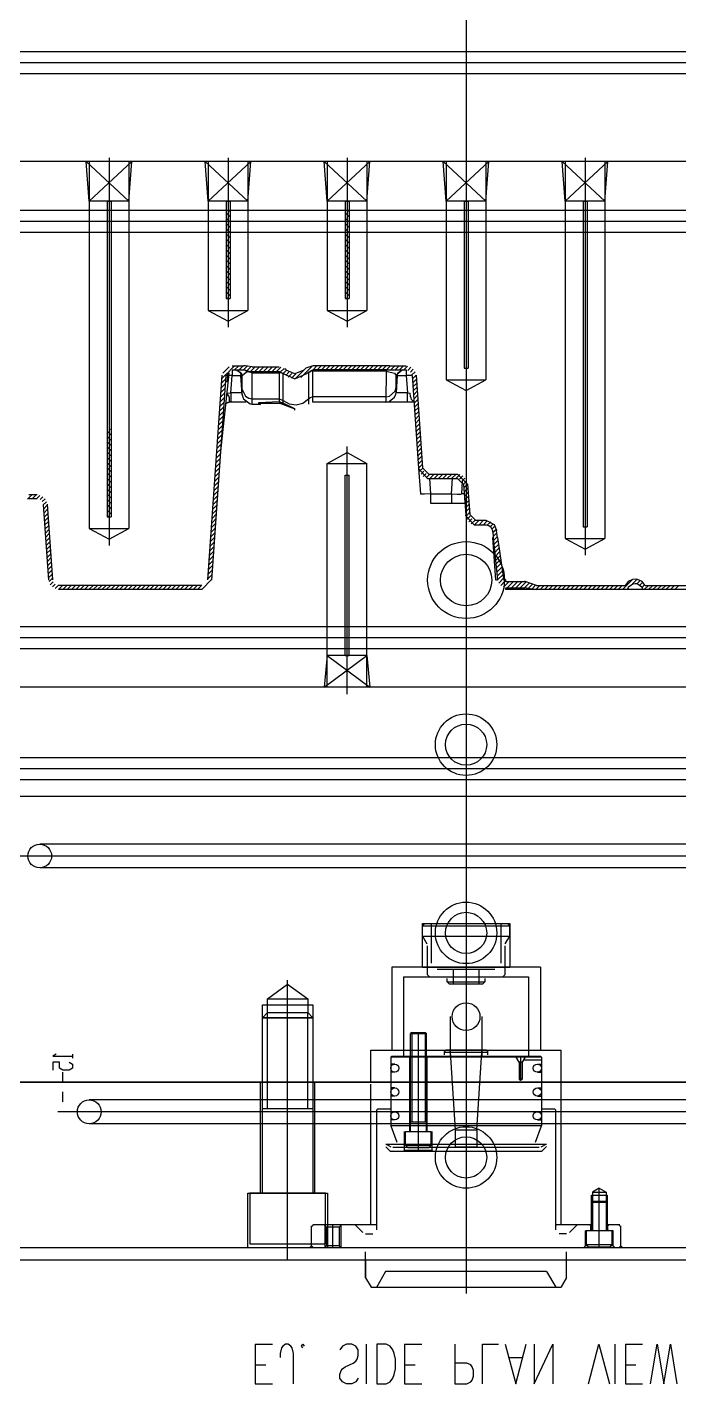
# Model space of a CAD drawing. Header units: millimetres. Extents: x -1 to 1014, y -756 to 757.
# Drawn here: x 124.3 to 212.5, y 432.3 to 616 of the extents above; entities that cross this region are included whole.
import ezdxf

# ---------------------------------------------------------------- set-up
doc = ezdxf.new("R2010")
doc.units = ezdxf.units.MM

# ---------------------------------------------------------------- blocks, each defined once
blk = doc.blocks.new('blockName2')
for points in [[(183.715, 726.722), (183.715, 444.504)], [(108.368, 612.732), (323.906, 612.732)], [(109.861, 611.239), (329.543, 611.239)], [(111.354, 609.746), (323.906, 609.746)], [(296.862, 597.811), (96.4318, 597.811)], [(132.285, 597.811), (138.059, 592.439)], [(132.688, 592.439), (132.285, 597.811)], [(132.688, 597.811), (132.688, 548.126)], [(132.688, 592.439), (138.462, 597.811)], [(132.688, 597.811), (132.688, 592.439)], [(135.374, 598.33), (135.374, 545.844)], [(138.059, 597.811), (138.059, 548.126)], [(138.059, 592.439), (138.462, 597.811)], [(138.059, 597.811), (138.059, 592.439)], [(148.399, 597.811), (154.173, 592.439)], [(148.802, 592.439), (148.399, 597.811)], [(148.802, 597.811), (148.802, 577.668)], [(148.802, 592.439), (154.576, 597.811)], [(148.802, 597.811), (148.802, 592.439)], [(151.488, 598.33), (151.488, 575.386)], [(154.173, 597.811), (154.173, 577.668)], [(154.173, 597.811), (154.173, 592.439)], [(154.173, 592.439), (154.576, 597.811)], [(164.513, 597.811), (170.287, 592.439)], [(164.916, 592.439), (164.513, 597.811)], [(164.916, 597.811), (164.916, 577.668)], [(164.916, 592.439), (170.69, 597.811)], [(164.916, 597.811), (164.916, 592.439)], [(167.602, 598.33), (167.602, 575.386)], [(170.287, 597.811), (170.287, 577.668)], [(170.287, 597.811), (170.287, 592.439)], [(170.287, 592.439), (170.69, 597.811)], [(180.627, 597.811), (186.401, 592.439)], [(181.03, 592.439), (180.627, 597.811)], [(181.03, 597.811), (181.03, 568.271)], [(181.03, 592.439), (186.804, 597.811)], [(181.03, 597.811), (181.03, 592.439)], [(183.715, 598.33), (183.715, 565.989)], [(186.401, 597.811), (186.401, 568.271)], [(186.401, 592.439), (186.804, 597.811)], [(186.401, 597.811), (186.401, 592.439)], [(197.144, 592.439), (196.741, 597.811)], [(196.741, 597.811), (202.515, 592.439)], [(197.144, 597.811), (197.144, 546.786)], [(197.144, 597.811), (197.144, 592.439)], [(197.144, 592.439), (202.918, 597.811)], [(199.829, 598.33), (199.829, 544.504)], [(202.515, 597.811), (202.515, 546.786)], [(202.515, 597.811), (202.515, 592.439)], [(202.515, 592.439), (202.918, 597.811)], [(138.059, 592.439), (132.688, 592.439)], [(135.105, 592.439), (135.105, 549.711)], [(135.105, 592.439), (135.642, 592.439)], [(135.642, 592.439), (135.642, 549.711)], [(154.173, 592.439), (148.802, 592.439)], [(151.219, 592.439), (151.219, 579.254)], [(151.219, 592.439), (151.756, 592.439)], [(151.756, 592.439), (151.756, 579.254)], [(170.287, 592.439), (164.916, 592.439)], [(167.333, 592.439), (167.333, 579.254)], [(167.333, 592.439), (167.87, 592.439)], [(167.87, 592.439), (167.87, 579.254)], [(186.401, 592.439), (181.03, 592.439)], [(183.447, 592.439), (183.447, 569.857)], [(183.447, 592.439), (183.984, 592.439)], [(183.984, 592.439), (183.984, 569.857)], [(202.515, 592.439), (197.144, 592.439)], [(199.561, 592.439), (199.561, 548.371)], [(199.561, 592.439), (200.098, 592.439)], [(200.098, 592.439), (200.098, 548.371)], [(111.354, 591.247), (256.077, 591.247)], [(151.488, 590.583), (151.219, 590.852)], [(151.449, 589.909), (151.219, 590.14)], [(151.488, 589.871), (151.449, 589.909)], [(151.756, 590.315), (151.488, 590.583)], [(151.756, 589.603), (151.488, 589.871)], [(151.756, 591.027), (151.681, 591.102)], [(167.602, 590.583), (167.333, 590.852)], [(167.563, 589.909), (167.333, 590.14)], [(167.602, 589.871), (167.563, 589.909)], [(167.87, 590.315), (167.602, 590.583)], [(167.87, 589.603), (167.602, 589.871)], [(167.87, 591.027), (167.795, 591.102)], [(96.4318, 589.754), (270.164, 589.754)], [(96.4318, 588.26), (270.426, 588.26)], [(151.488, 589.159), (151.219, 589.428)], [(151.488, 588.447), (151.219, 588.715)], [(151.488, 587.735), (151.219, 588.003)], [(151.756, 588.89), (151.488, 589.159)], [(151.518, 588.416), (151.488, 588.447)], [(151.756, 588.178), (151.518, 588.416)], [(167.602, 589.159), (167.333, 589.428)], [(167.602, 588.447), (167.333, 588.715)], [(167.602, 587.735), (167.333, 588.003)], [(167.87, 588.89), (167.602, 589.159)], [(167.632, 588.416), (167.602, 588.447)], [(167.87, 588.178), (167.632, 588.416)], [(151.488, 587.023), (151.219, 587.291)], [(151.488, 586.31), (151.219, 586.579)], [(151.756, 587.466), (151.488, 587.735)], [(151.587, 586.923), (151.488, 587.023)], [(151.756, 586.042), (151.488, 586.31)], [(151.756, 586.754), (151.587, 586.923)], [(167.602, 587.023), (167.333, 587.291)], [(167.602, 586.31), (167.333, 586.579)], [(167.87, 587.466), (167.602, 587.735)], [(167.701, 586.923), (167.602, 587.023)], [(167.87, 586.042), (167.602, 586.31)], [(167.87, 586.754), (167.701, 586.923)], [(151.488, 585.598), (151.219, 585.867)], [(151.488, 584.886), (151.219, 585.155)], [(151.488, 584.174), (151.219, 584.443)], [(151.756, 585.33), (151.488, 585.598)], [(151.756, 584.618), (151.488, 584.886)], [(167.602, 585.598), (167.333, 585.867)], [(167.602, 584.886), (167.333, 585.155)], [(167.602, 584.174), (167.333, 584.443)], [(167.87, 585.33), (167.602, 585.598)], [(167.87, 584.618), (167.602, 584.886)], [(151.488, 583.462), (151.219, 583.73)], [(151.488, 582.75), (151.219, 583.018)], [(151.756, 583.905), (151.488, 584.174)], [(151.756, 583.193), (151.488, 583.462)], [(151.756, 582.481), (151.488, 582.75)], [(167.602, 583.462), (167.333, 583.73)], [(167.602, 582.75), (167.333, 583.018)], [(167.87, 583.905), (167.602, 584.174)], [(167.87, 583.193), (167.602, 583.462)], [(167.87, 582.481), (167.602, 582.75)], [(151.488, 582.038), (151.219, 582.306)], [(151.488, 581.325), (151.219, 581.594)], [(151.488, 580.613), (151.219, 580.882)], [(151.756, 581.769), (151.488, 582.038)], [(151.756, 581.057), (151.488, 581.325)], [(151.756, 580.345), (151.488, 580.613)], [(167.602, 582.038), (167.333, 582.306)], [(167.602, 581.325), (167.333, 581.594)], [(167.602, 580.613), (167.333, 580.882)], [(167.87, 581.769), (167.602, 582.038)], [(167.87, 581.057), (167.602, 581.325)], [(167.87, 580.345), (167.602, 580.613)], [(151.488, 579.901), (151.219, 580.17)], [(151.418, 579.259), (151.219, 579.458)], [(151.219, 579.254), (151.756, 579.254)], [(151.756, 579.633), (151.488, 579.901)], [(167.602, 579.901), (167.333, 580.17)], [(167.532, 579.259), (167.333, 579.458)], [(167.333, 579.254), (167.87, 579.254)], [(167.87, 579.633), (167.602, 579.901)], [(148.802, 577.668), (154.173, 577.668)], [(148.802, 577.668), (151.488, 576.2)], [(151.488, 576.2), (154.173, 577.668)], [(164.916, 577.668), (170.287, 577.668)], [(164.916, 577.668), (167.602, 576.2)], [(167.602, 576.2), (170.287, 577.668)], [(151.649, 570.041), (150.772, 569.165)], [(152.335, 570.14), (151.705, 569.511)], [(152.035, 570.14), (153.586, 570.14)], [(152.035, 569.595), (153.584, 569.595)], [(152.922, 570.14), (152.377, 569.595)], [(152.585, 569.595), (153.272, 569.206)], [(153.51, 570.14), (152.965, 569.595)], [(154.057, 570.1), (153.552, 569.595)], [(153.79, 570.132), (153.583, 570.14)], [(153.584, 569.595), (153.79, 569.581)], [(154.016, 570.106), (153.79, 570.132)], [(153.79, 569.581), (154.489, 569.404)], [(154.086, 569.356), (153.79, 569.581)], [(154.142, 570.087), (154.016, 570.106)], [(154.57, 570.025), (154.065, 569.521)], [(154.753, 570.016), (154.142, 570.087)], [(155.149, 570.017), (154.527, 569.395)], [(154.753, 570.017), (158.397, 570.017)], [(155.737, 570.017), (155.091, 569.371)], [(156.324, 570.017), (155.678, 569.371)], [(156.912, 570.017), (156.266, 569.371)], [(157.499, 570.017), (156.853, 569.371)], [(158.087, 570.017), (157.441, 569.371)], [(158.645, 569.988), (158.029, 569.371)], [(159.06, 569.815), (158.587, 569.342)], [(159.338, 569.592), (159.187, 569.732)], [(161.726, 569.58), (160.536, 569.063), (159.346, 569.582)], [(161.915, 569.732), (160.566, 568.384)], [(162.904, 570.135), (161.334, 568.565)], [(161.832, 569.675), (161.743, 569.588)], [(161.924, 569.752), (161.832, 569.675)], [(162.023, 569.824), (161.924, 569.752)], [(162.811, 570.126), (162.023, 569.824)], [(163.494, 570.137), (162.945, 569.588)], [(172.879, 570.137), (162.983, 570.137)], [(162.983, 565.239), (162.983, 569.59)], [(172.879, 569.59), (162.983, 569.59)], [(164.082, 570.137), (163.535, 569.59)], [(164.669, 570.137), (164.122, 569.59)], [(165.257, 570.137), (164.71, 569.59)], [(165.844, 570.137), (165.297, 569.59)], [(166.432, 570.137), (165.885, 569.59)], [(167.019, 570.137), (166.472, 569.59)], [(167.607, 570.137), (167.06, 569.59)], [(168.195, 570.137), (167.647, 569.59)], [(168.782, 570.137), (168.235, 569.59)], [(169.37, 570.137), (168.822, 569.59)], [(169.957, 570.137), (169.41, 569.59)], [(170.545, 570.137), (169.997, 569.59)], [(171.132, 570.137), (170.585, 569.59)], [(171.72, 570.137), (171.172, 569.59)], [(172.307, 570.137), (171.76, 569.59)], [(172.895, 570.137), (172.347, 569.59)], [(172.879, 569.59), (172.867, 565.239)], [(173.366, 570.14), (172.879, 570.137)], [(172.879, 569.59), (173.366, 569.595)], [(173.485, 570.14), (172.935, 569.59)], [(173.366, 570.14), (175.597, 570.14)], [(173.366, 569.595), (175.597, 569.595)], [(174.073, 570.14), (173.527, 569.595)], [(174.66, 570.14), (174.115, 569.595)], [(175.047, 569.595), (174.231, 568.834)], [(175.156, 569.595), (174.423, 569.126)], [(175.248, 570.14), (174.703, 569.595)], [(175.787, 570.092), (175.29, 569.595)], [(175.597, 569.595), (175.597, 568.834)], [(176.253, 569.971), (175.82, 569.538)], [(176.557, 569.687), (176.184, 569.314)], [(183.447, 569.857), (183.984, 569.857)], [(148.739, 541.185), (150.675, 568.872)], [(149.283, 541.147), (151.219, 568.834)], [(150.472, 558.146), (151.624, 569.107)], [(151.145, 567.776), (150.558, 567.188)], [(151.189, 568.407), (150.602, 567.82)], [(151.314, 569.119), (150.646, 568.451)], [(151.406, 568.824), (151.241, 568.832)], [(151.406, 568.824), (151.328, 567.934)], [(151.478, 569.122), (151.385, 569.241)], [(151.406, 568.824), (151.445, 569.029)], [(151.445, 569.029), (151.478, 569.122)], [(151.478, 569.122), (151.578, 569.302)], [(151.478, 569.122), (151.624, 569.107)], [(151.578, 569.302), (151.733, 569.455)], [(152.035, 568.834), (151.598, 568.851)], [(151.872, 566.501), (152.035, 568.834)], [(152.035, 569.562), (152.035, 568.834)], [(152.035, 568.834), (153.4, 568.834)], [(153.19, 569.126), (152.754, 569.532)], [(153.273, 568.834), (153.19, 569.126)], [(153.404, 566.254), (153.223, 568.834)], [(153.272, 569.206), (153.4, 568.834)], [(153.406, 566.942), (153.273, 568.834)], [(153.4, 568.834), (153.924, 569.307)], [(153.405, 566.942), (153.4, 568.834)], [(153.924, 569.307), (154.086, 569.356)], [(154.086, 569.356), (154.489, 569.404)], [(154.754, 569.216), (154.086, 569.356)], [(154.489, 569.404), (154.747, 569.389)], [(154.765, 565.683), (154.753, 569.371)], [(154.753, 569.371), (158.398, 569.371)], [(154.754, 569.216), (158.4, 569.216)], [(158.4, 569.216), (158.391, 565.284)], [(158.397, 569.371), (158.948, 569.104)], [(158.398, 569.371), (158.4, 569.216)], [(158.775, 569.139), (158.4, 569.216)], [(158.936, 569.049), (158.775, 569.139)], [(158.929, 565.082), (158.936, 569.048)], [(158.936, 569.048), (158.942, 569.076), (158.948, 569.104)], [(159.382, 569.55), (158.942, 569.11)], [(158.948, 569.104), (160.538, 568.378), (162.133, 569.094)], [(159.712, 569.292), (159.284, 568.864)], [(160.125, 569.118), (159.627, 568.619)], [(160.662, 569.068), (160.077, 568.482)], [(162.133, 569.094), (162.23, 569.203)], [(162.23, 569.203), (162.81, 569.569)], [(162.23, 569.203), (162.303, 569.21)], [(162.303, 569.21), (162.373, 569.22)], [(162.373, 569.219), (162.811, 569.571)], [(162.983, 569.44), (162.758, 569.415), (162.549, 569.339), (162.373, 569.219)], [(162.373, 569.219), (162.374, 564.966)], [(172.879, 569.44), (162.983, 569.44)], [(172.879, 569.44), (174.039, 569.141)], [(174.039, 569.141), (174.231, 568.834)], [(174.227, 567.22), (174.231, 568.834)], [(174.227, 567.22), (174.34, 568.834)], [(174.389, 568.834), (174.228, 566.533)], [(174.231, 568.834), (175.597, 568.834)], [(174.423, 569.126), (174.34, 568.834)], [(176.413, 568.834), (175.597, 568.834)], [(175.597, 568.834), (175.76, 566.501)], [(176.801, 569.343), (176.383, 568.925)], [(176.413, 568.834), (177.288, 556.318)], [(176.947, 568.902), (176.444, 568.398)], [(176.993, 568.36), (176.482, 567.849)], [(177.031, 567.811), (176.52, 567.3)], [(176.957, 568.872), (177.833, 556.35)], [(181.03, 568.271), (186.401, 568.271)], [(181.03, 568.271), (183.715, 566.803)], [(183.715, 566.803), (186.401, 568.271)], [(151.057, 566.512), (150.469, 565.925)], [(151.101, 567.144), (150.513, 566.556)], [(151.59, 566.071), (151.34, 566.37)], [(151.346, 566.463), (151.872, 566.501)], [(151.663, 565.78), (151.59, 566.071)], [(153.406, 566.501), (151.872, 566.501)], [(151.872, 566.501), (151.872, 565.234)], [(153.405, 566.942), (153.847, 566.058)], [(153.405, 566.931), (153.405, 566.942)], [(153.405, 566.931), (153.851, 566.043)], [(153.406, 566.234), (153.405, 566.931)], [(153.406, 566.258), (153.406, 566.224)], [(153.406, 566.227), (153.527, 565.773)], [(153.847, 566.058), (154.288, 565.776)], [(153.851, 566.043), (154.285, 565.769)], [(162.374, 565.68), (162.548, 565.826), (162.757, 565.919), (162.983, 565.95)], [(172.867, 565.95), (162.983, 565.95)], [(172.867, 565.961), (173.356, 566.053)], [(172.867, 565.95), (173.357, 566.051)], [(173.293, 565.315), (174.041, 565.933)], [(173.356, 566.053), (174.098, 566.739)], [(174.041, 565.933), (174.193, 566.299)], [(174.098, 566.739), (174.166, 566.91)], [(174.166, 566.91), (174.227, 567.22)], [(174.167, 566.909), (174.227, 567.21)], [(174.193, 566.299), (174.226, 566.507)], [(174.226, 566.514), (174.227, 567.21)], [(174.227, 566.537), (174.226, 566.514)], [(175.76, 566.501), (174.226, 566.501)], [(174.227, 567.21), (174.227, 567.22)], [(175.76, 566.501), (176.136, 566.469)], [(175.76, 565.234), (175.76, 566.501)], [(176.199, 565.988), (176.136, 566.469)], [(176.26, 565.775), (176.199, 565.988)], [(177.069, 567.262), (176.559, 566.751)], [(177.108, 566.713), (176.597, 566.202)], [(177.146, 566.164), (176.635, 565.653)], [(150.924, 564.617), (150.337, 564.03)], [(150.969, 565.249), (150.381, 564.661)], [(151.013, 565.881), (150.425, 565.293)], [(151.183, 565.082), (151.478, 565.254)], [(151.19, 565.065), (151.596, 565.232)], [(151.478, 565.254), (151.614, 565.287)], [(151.614, 565.287), (151.71, 565.295)], [(151.626, 565.234), (151.705, 565.268)], [(153.916, 565.234), (151.626, 565.234)], [(151.696, 565.498), (151.663, 565.78)], [(151.71, 565.295), (151.696, 565.498)], [(151.705, 565.268), (151.71, 565.295)], [(153.527, 565.773), (153.562, 565.704)], [(153.562, 565.704), (154.482, 564.992)], [(154.288, 565.776), (154.765, 565.683)], [(154.293, 565.766), (154.765, 565.672)], [(154.482, 564.992), (154.765, 564.959)], [(154.765, 565.672), (158.392, 565.672)], [(154.765, 564.959), (154.765, 565.672)], [(154.765, 564.959), (155.593, 564.959)], [(155.681, 564.954), (155.593, 564.959)], [(155.593, 564.959), (155.854, 564.916)], [(155.597, 564.979), (155.594, 564.965)], [(155.607, 565.044), (155.597, 564.979)], [(155.624, 565.153), (155.607, 565.044)], [(158.391, 565.284), (155.624, 565.153)], [(155.624, 565.153), (155.886, 565.11)], [(155.854, 564.916), (155.681, 564.954)], [(155.854, 564.916), (155.868, 565.001)], [(155.868, 565.001), (155.886, 565.11)], [(155.886, 565.11), (158.483, 565.083)], [(158.929, 565.082), (158.391, 565.284)], [(158.391, 565.284), (158.483, 565.083)], [(158.392, 565.672), (158.93, 565.47)], [(158.483, 565.083), (158.929, 565.082)], [(158.483, 565.083), (160.545, 564.342)], [(160.545, 564.342), (158.929, 565.082)], [(158.93, 565.47), (159.753, 564.998), (160.695, 564.872), (161.615, 565.111), (162.374, 565.68)], [(160.545, 564.149), (160.545, 564.342)], [(176.597, 565.234), (162.983, 565.239)], [(172.867, 565.239), (173.293, 565.315)], [(176.337, 565.589), (176.26, 565.775)], [(176.622, 565.268), (176.337, 565.589)], [(177.185, 565.615), (176.674, 565.104)], [(177.223, 565.066), (176.712, 564.555)], [(177.261, 564.516), (176.751, 564.006)], [(150.792, 562.722), (150.204, 562.135)], [(150.836, 563.354), (150.248, 562.766)], [(150.88, 563.986), (150.293, 563.398)], [(177.3, 563.967), (176.789, 563.456)], [(177.338, 563.418), (176.827, 562.907)], [(177.377, 562.869), (176.866, 562.358)], [(177.415, 562.32), (176.904, 561.809)], [(135.374, 561.036), (135.105, 561.304)], [(135.336, 560.362), (135.105, 560.592)], [(135.642, 560.767), (135.374, 561.036)], [(135.642, 561.479), (135.567, 561.554)], [(150.659, 560.827), (150.072, 560.24)], [(150.703, 561.459), (150.116, 560.871)], [(150.748, 562.09), (150.16, 561.503)], [(177.453, 561.771), (176.943, 561.26)], [(177.492, 561.222), (176.981, 560.711)], [(177.53, 560.673), (177.019, 560.162)], [(135.374, 559.611), (135.105, 559.88)], [(135.374, 558.899), (135.105, 559.168)], [(135.374, 560.324), (135.336, 560.362)], [(135.642, 560.055), (135.374, 560.324)], [(135.642, 559.343), (135.374, 559.611)], [(135.404, 558.869), (135.374, 558.899)], [(135.642, 558.631), (135.404, 558.869)], [(150.527, 558.932), (149.939, 558.344)], [(150.571, 559.564), (149.983, 558.976)], [(150.615, 560.195), (150.028, 559.608)], [(167.602, 525.692), (167.602, 559.23)], [(177.569, 560.123), (177.058, 559.613)], [(177.607, 559.574), (177.096, 559.064)], [(177.645, 559.025), (177.135, 558.514)], [(135.374, 558.187), (135.105, 558.456)], [(135.374, 557.475), (135.105, 557.744)], [(135.374, 556.763), (135.105, 557.031)], [(135.642, 557.919), (135.374, 558.187)], [(135.473, 557.375), (135.374, 557.475)], [(135.642, 556.494), (135.374, 556.763)], [(135.642, 557.206), (135.473, 557.375)], [(150.394, 557.037), (149.807, 556.449)], [(150.438, 557.669), (149.851, 557.081)], [(150.483, 558.3), (149.895, 557.713)], [(164.916, 556.947), (167.602, 558.416)], [(164.916, 556.947), (170.287, 556.947)], [(164.916, 526.641), (164.916, 556.947)], [(167.602, 558.416), (170.287, 556.947)], [(170.287, 526.641), (170.287, 556.947)], [(177.684, 558.476), (177.173, 557.965)], [(177.722, 557.927), (177.211, 557.416)], [(177.761, 557.378), (177.25, 556.867)], [(177.799, 556.829), (177.288, 556.318)], [(135.374, 556.051), (135.105, 556.319)], [(135.374, 555.339), (135.105, 555.607)], [(135.374, 554.626), (135.105, 554.895)], [(135.642, 555.782), (135.374, 556.051)], [(135.642, 555.07), (135.374, 555.339)], [(150.262, 555.142), (149.674, 554.554)], [(150.306, 555.774), (149.718, 555.186)], [(150.35, 556.405), (149.763, 555.818)], [(167.333, 555.362), (167.87, 555.362)], [(167.333, 530.938), (167.333, 555.362)], [(167.87, 530.938), (167.87, 555.362)], [(177.288, 556.318), (177.531, 552.841)], [(177.289, 556.312), (177.302, 556.186)], [(177.302, 556.186), (178.504, 554.914)], [(177.851, 556.293), (177.429, 555.871)], [(178.013, 555.868), (177.622, 555.477)], [(177.833, 556.35), (178.66, 555.505)], [(178.327, 555.594), (177.919, 555.186)], [(178.825, 555.505), (178.318, 554.997)], [(178.504, 554.914), (178.667, 554.903)], [(178.66, 555.505), (182.557, 555.505)], [(178.667, 554.903), (182.557, 554.903)], [(178.746, 554.909), (178.891, 552.841)], [(179.412, 555.505), (178.811, 554.903)], [(180, 555.505), (179.398, 554.903)], [(180.587, 555.505), (179.986, 554.903)], [(181.175, 555.505), (180.573, 554.903)], [(181.763, 555.505), (181.161, 554.903)], [(181.727, 552.841), (181.875, 554.951)], [(182.35, 555.505), (181.748, 554.903)], [(182.857, 555.424), (182.336, 554.903)], [(182.557, 555.505), (183.916, 554.117)], [(182.557, 554.903), (183.372, 554.07)], [(183.271, 555.251), (182.846, 554.825)], [(183.568, 554.96), (183.174, 554.566)], [(135.374, 553.914), (135.105, 554.183)], [(135.374, 553.202), (135.105, 553.471)], [(135.642, 554.358), (135.374, 554.626)], [(135.642, 553.646), (135.374, 553.914)], [(135.642, 552.934), (135.374, 553.202)], [(150.129, 553.247), (149.542, 552.659)], [(150.173, 553.879), (149.586, 553.291)], [(150.218, 554.51), (149.63, 553.923)], [(183.205, 554.535), (183.087, 552.841)], [(183.77, 554.575), (183.347, 554.151)], [(183.372, 554.07), (183.659, 549.975)], [(183.912, 554.129), (183.404, 553.621)], [(183.953, 553.583), (183.442, 553.072)], [(183.916, 554.117), (184.202, 550.021)], [(124.901, 552.694), (124.303, 552.096)], [(125.634, 552.694), (124.511, 552.694)], [(125.634, 552.149), (124.511, 552.149)], [(125.489, 552.694), (124.943, 552.149)], [(125.986, 552.604), (125.531, 552.149)], [(126.396, 552.427), (126.02, 552.051)], [(126.7, 552.143), (126.324, 551.768)], [(126.45, 551.388), (127.166, 541.147)], [(126.889, 551.744), (126.456, 551.311)], [(127.005, 551.273), (126.494, 550.762)], [(126.994, 551.426), (127.71, 541.185)], [(135.374, 552.49), (135.105, 552.759)], [(135.374, 551.778), (135.105, 552.046)], [(135.374, 551.066), (135.105, 551.334)], [(135.642, 552.221), (135.374, 552.49)], [(135.642, 551.509), (135.374, 551.778)], [(149.997, 551.352), (149.409, 550.764)], [(150.041, 551.984), (149.453, 551.396)], [(150.085, 552.615), (149.497, 552.028)], [(177.544, 552.81), (177.531, 552.841)], [(177.638, 552.788), (177.544, 552.81)], [(178.103, 552.792), (177.638, 552.788)], [(178.891, 552.841), (178.103, 552.792)], [(178.891, 552.841), (178.891, 551.573)], [(178.891, 552.841), (181.727, 552.841)], [(178.891, 551.573), (183.547, 551.573)], [(181.727, 552.841), (182.515, 552.792)], [(181.727, 552.841), (181.727, 551.573)], [(182.515, 552.792), (182.981, 552.788)], [(182.981, 552.788), (183.074, 552.81)], [(183.074, 552.81), (183.087, 552.841)], [(183.458, 552.841), (183.087, 552.841)], [(183.992, 553.034), (183.481, 552.523)], [(184.03, 552.485), (183.519, 551.974)], [(184.068, 551.936), (183.557, 551.424)], [(184.107, 551.386), (183.596, 550.875)], [(127.043, 550.724), (126.532, 550.213)], [(127.082, 550.175), (126.571, 549.664)], [(127.12, 549.625), (126.609, 549.115)], [(135.374, 550.354), (135.105, 550.622)], [(135.304, 549.711), (135.105, 549.91)], [(135.105, 549.711), (135.642, 549.711)], [(135.642, 550.797), (135.374, 551.066)], [(135.642, 550.085), (135.374, 550.354)], [(149.864, 549.457), (149.277, 548.869)], [(149.908, 550.089), (149.321, 549.501)], [(149.953, 550.72), (149.365, 550.133)], [(184.145, 550.837), (183.634, 550.326)], [(183.671, 549.857), (183.659, 549.975)], [(184.863, 548.597), (183.671, 549.857)], [(184.184, 550.288), (183.71, 549.814)], [(184.275, 549.792), (183.851, 549.368)], [(184.499, 549.429), (184.106, 549.035)], [(185.018, 549.188), (184.202, 550.021)], [(127.158, 549.076), (126.648, 548.566)], [(127.197, 548.527), (126.686, 548.016)], [(127.235, 547.978), (126.724, 547.467)], [(132.688, 548.126), (138.059, 548.126)], [(132.688, 548.126), (135.374, 546.658)], [(135.374, 546.658), (138.059, 548.126)], [(149.732, 547.562), (149.144, 546.974)], [(149.776, 548.193), (149.188, 547.606)], [(149.82, 548.825), (149.232, 548.238)], [(184.883, 549.225), (184.409, 548.751)], [(185.018, 548.587), (184.863, 548.597)], [(185.434, 549.188), (184.872, 548.626)], [(186.457, 549.188), (185.018, 549.188)], [(186.464, 548.587), (185.018, 548.587)], [(186.021, 549.188), (185.42, 548.587)], [(186.579, 549.158), (186.007, 548.587)], [(187.542, 548.606), (186.457, 549.188)], [(186.811, 548.502), (186.464, 548.587)], [(187.048, 549.04), (186.569, 548.561)], [(187.104, 548.253), (186.811, 548.502)], [(187.361, 548.765), (186.966, 548.37)], [(187.271, 547.883), (187.104, 548.253)], [(187.615, 548.432), (187.207, 548.024)], [(187.271, 547.885), (187.285, 547.813), (187.296, 547.741)], [(187.288, 547.788), (187.296, 547.741)], [(187.296, 547.741), (187.33, 547.477)], [(187.789, 548.018), (187.321, 547.55)], [(187.812, 547.963), (187.542, 548.606)], [(187.828, 547.874), (187.813, 547.959)], [(187.814, 547.958), (187.832, 547.826)], [(187.844, 547.779), (187.828, 547.874)], [(187.889, 547.515), (187.844, 547.779)], [(199.561, 548.371), (200.098, 548.371)], [(127.274, 547.429), (126.763, 546.918)], [(127.312, 546.88), (126.801, 546.369)], [(127.35, 546.331), (126.84, 545.82)], [(127.389, 545.782), (126.878, 545.271)], [(149.643, 546.298), (149.056, 545.711)], [(149.688, 546.93), (149.1, 546.343)], [(187.33, 547.477), (187.369, 547.187)], [(187.752, 541.147), (187.351, 546.895)], [(187.369, 547.187), (187.402, 546.874)], [(187.887, 547.528), (187.386, 547.028)], [(187.401, 546.874), (187.983, 541.173)], [(187.973, 547.027), (187.437, 546.491)], [(188.028, 546.495), (187.487, 545.954)], [(188.088, 545.968), (187.537, 545.416)], [(187.943, 547.229), (187.889, 547.515)], [(187.989, 546.915), (187.943, 547.229)], [(187.98, 546.914), (188.781, 541.349)], [(197.144, 546.786), (199.829, 545.317)], [(197.144, 546.786), (202.515, 546.786)], [(199.829, 545.317), (202.515, 546.786)], [(127.427, 545.233), (126.916, 544.722)], [(127.466, 544.683), (126.955, 544.173)], [(127.504, 544.134), (126.993, 543.624)], [(149.511, 544.403), (148.923, 543.816)], [(149.555, 545.035), (148.967, 544.447)], [(149.599, 545.667), (149.012, 545.079)], [(188.148, 545.44), (187.587, 544.879)], [(188.209, 544.913), (187.642, 544.346)], [(188.279, 544.396), (187.696, 543.813)], [(188.352, 543.881), (187.75, 543.28)], [(127.542, 543.585), (127.032, 543.074)], [(127.581, 543.036), (127.07, 542.525)], [(127.619, 542.487), (127.108, 541.976)], [(149.378, 542.508), (148.791, 541.921)], [(149.423, 543.14), (148.835, 542.552)], [(149.467, 543.772), (148.879, 543.184)], [(188.424, 543.366), (187.807, 542.749)], [(188.498, 542.853), (187.866, 542.22)], [(188.595, 542.362), (187.925, 541.692)], [(127.658, 541.938), (127.147, 541.427)], [(127.696, 541.389), (127.238, 540.931)], [(127.802, 540.907), (127.39, 540.495)], [(128.068, 540.586), (127.694, 540.212)], [(128.5, 540.431), (128.066, 539.996)], [(147.923, 540.424), (128.526, 540.424)], [(129.081, 540.424), (128.536, 539.879)], [(129.669, 540.424), (129.124, 539.879)], [(130.256, 540.424), (129.711, 539.879)], [(130.844, 540.424), (130.299, 539.879)], [(131.431, 540.424), (130.886, 539.879)], [(132.019, 540.424), (131.474, 539.879)], [(132.606, 540.424), (132.061, 539.879)], [(133.194, 540.424), (132.649, 539.879)], [(133.781, 540.424), (133.236, 539.879)], [(134.369, 540.424), (133.824, 539.879)], [(134.956, 540.424), (134.411, 539.879)], [(135.544, 540.424), (134.999, 539.879)], [(136.131, 540.424), (135.586, 539.879)], [(136.719, 540.424), (136.174, 539.879)], [(137.306, 540.424), (136.761, 539.879)], [(137.894, 540.424), (137.349, 539.879)], [(138.481, 540.424), (137.936, 539.879)], [(139.069, 540.424), (138.524, 539.879)], [(139.656, 540.424), (139.111, 539.879)], [(140.244, 540.424), (139.699, 539.879)], [(140.831, 540.424), (140.286, 539.879)], [(141.419, 540.424), (140.874, 539.879)], [(142.006, 540.424), (141.461, 539.879)], [(142.594, 540.424), (142.049, 539.879)], [(143.181, 540.424), (142.636, 539.879)], [(143.769, 540.424), (143.224, 539.879)], [(144.356, 540.424), (143.811, 539.879)], [(144.944, 540.424), (144.399, 539.879)], [(145.532, 540.424), (144.986, 539.879)], [(146.119, 540.424), (145.574, 539.879)], [(146.707, 540.424), (146.161, 539.879)], [(147.294, 540.424), (146.749, 539.879)], [(147.882, 540.424), (147.336, 539.879)], [(149.29, 541.245), (147.924, 539.879)], [(149.334, 541.877), (148.747, 541.289)], [(187.991, 541.107), (187.814, 541.123)], [(187.983, 541.173), (187.991, 541.107)], [(188.692, 541.871), (187.984, 541.164)], [(188.789, 541.381), (188.134, 540.726)], [(188.976, 540.981), (188.402, 540.406)], [(189.53, 540.947), (188.778, 540.195)], [(188.781, 541.349), (188.797, 541.283)], [(188.797, 541.283), (188.847, 541.09)], [(189.112, 541.185), (188.841, 541.099)], [(189.112, 540.947), (189.112, 541.185)], [(189.112, 540.947), (191.609, 540.947)], [(190.117, 540.947), (189.283, 540.112)], [(190.705, 540.947), (189.87, 540.112)], [(191.292, 540.947), (190.458, 540.112)], [(191.841, 540.908), (191.045, 540.112)], [(191.711, 540.947), (191.609, 540.957)], [(192.242, 540.721), (191.632, 540.111)], [(193.245, 540.424), (191.711, 540.947)], [(192.654, 540.546), (192.157, 540.049)], [(193.135, 540.439), (192.643, 539.947)], [(193.707, 540.424), (193.167, 539.884)], [(193.245, 540.424), (205.243, 540.424)], [(194.295, 540.424), (193.75, 539.879)], [(194.882, 540.424), (194.337, 539.879)], [(195.47, 540.424), (194.925, 539.879)], [(196.057, 540.424), (195.512, 539.879)], [(196.645, 540.424), (196.1, 539.879)], [(197.232, 540.424), (196.687, 539.879)], [(197.82, 540.424), (197.275, 539.879)], [(198.407, 540.424), (197.862, 539.879)], [(198.995, 540.424), (198.45, 539.879)], [(199.582, 540.424), (199.037, 539.879)], [(200.17, 540.424), (199.625, 539.879)], [(200.757, 540.424), (200.212, 539.879)], [(201.345, 540.424), (200.8, 539.879)], [(201.933, 540.424), (201.387, 539.879)], [(202.52, 540.424), (201.975, 539.879)], [(203.108, 540.424), (202.562, 539.879)], [(203.695, 540.424), (203.15, 539.879)], [(204.283, 540.424), (203.737, 539.879)], [(204.87, 540.424), (204.325, 539.879)], [(206.225, 541.191), (204.912, 539.879)], [(205.644, 540.935), (205.243, 540.424)], [(205.629, 539.879), (205.73, 540.228)], [(206.251, 541.203), (205.644, 540.935)], [(205.73, 540.228), (206.301, 540.651)], [(206.829, 541.208), (206.231, 540.61)], [(206.606, 541.242), (206.251, 541.203)], [(206.301, 540.651), (206.613, 540.696)], [(206.931, 541.209), (206.606, 541.242)], [(206.613, 540.696), (206.863, 540.667)], [(206.863, 540.667), (207.499, 540.219)], [(207.271, 541.063), (206.871, 540.663)], [(207.552, 540.943), (206.931, 541.209)], [(207.635, 540.839), (207.257, 540.46)], [(207.898, 540.514), (207.494, 540.111)], [(207.499, 540.219), (207.597, 539.879)], [(207.97, 540.424), (207.552, 540.943)], [(208.395, 540.424), (207.85, 539.879)], [(207.97, 540.424), (214.796, 540.424)], [(208.983, 540.424), (208.437, 539.879)], [(209.57, 540.424), (209.025, 539.879)], [(210.158, 540.424), (209.612, 539.879)], [(210.745, 540.424), (210.2, 539.879)], [(211.333, 540.424), (210.787, 539.879)], [(211.92, 540.424), (211.375, 539.879)], [(212.508, 540.424), (211.963, 539.879)], [(147.923, 539.879), (128.526, 539.879)], [(189.112, 539.879), (189.112, 540.112)], [(189.112, 540.112), (191.609, 540.112)], [(214.796, 539.879), (189.112, 539.879)], [(191.609, 539.879), (191.609, 540.112)], [(191.61, 540.113), (191.885, 540.095)], [(191.885, 540.095), (192.15, 540.051)], [(192.15, 540.051), (192.68, 539.94)], [(192.68, 539.94), (193.245, 539.879)], [(205.719, 540.098), (205.5, 539.879)], [(99.2592, 534.848), (270.999, 534.848)], [(99.2592, 533.355), (270.999, 533.355)], [(107.325, 531.862), (260.106, 531.862)], [(164.513, 526.641), (170.287, 530.938)], [(164.916, 530.938), (164.513, 526.641)], [(164.916, 530.938), (170.69, 526.641)], [(170.287, 530.938), (164.916, 530.938)], [(164.916, 526.641), (164.916, 530.938)], [(167.333, 530.938), (167.87, 530.938)], [(170.287, 526.641), (170.287, 530.938)], [(170.287, 530.938), (170.69, 526.641)], [(331.426, 526.641), (36.0047, 526.641)], [(107.325, 517.123), (323.906, 517.123)], [(105.832, 515.63), (329.73, 515.63)], [(104.338, 514.136), (323.906, 514.136)], [(331.426, 511.829), (36.0047, 511.829)], [(125.974, 511.829), (121.446, 511.829)], [(323.906, 505.384), (125.974, 505.384)], [(125.974, 503.772), (121.446, 503.772)], [(331.426, 503.772), (125.974, 503.772)], [(323.906, 502.161), (125.974, 502.161)], [(177.807, 488.733), (177.807, 494.641)], [(177.807, 494.641), (189.624, 494.641)], [(178.13, 494.641), (177.807, 494.319)], [(177.807, 492.896), (177.807, 494.319)], [(177.807, 494.319), (189.624, 494.319)], [(178.13, 494.641), (189.302, 494.641)], [(179.016, 489.27), (179.016, 494.641)], [(188.415, 494.641), (188.415, 489.27)], [(189.624, 494.319), (189.302, 494.641)], [(189.624, 494.641), (189.624, 488.733)], [(189.624, 492.896), (189.624, 494.319)], [(177.807, 492.896), (189.624, 492.896)], [(177.807, 492.896), (178.407, 491.856)], [(189.024, 491.856), (189.624, 492.896)], [(178.478, 487.659), (178.478, 491.597)], [(188.952, 491.597), (188.952, 487.659)], [(159.545, 449.025), (159.545, 486.946)], [(193.787, 488.733), (173.644, 488.733)], [(173.644, 488.733), (173.644, 477.458)], [(175.256, 487.39), (192.175, 487.39)], [(175.256, 487.39), (175.256, 476.647)], [(177.807, 488.733), (189.624, 488.733)], [(178.479, 487.659), (178.747, 487.39)], [(179.821, 488.464), (187.61, 488.464)], [(181.157, 486.719), (181.157, 487.186)], [(182.01, 486.45), (182.01, 488.464)], [(183.715, 487.39), (183.715, 487.39)], [(185.421, 488.464), (185.421, 486.45)], [(186.274, 487.186), (186.274, 486.719)], [(188.684, 487.39), (188.953, 487.659)], [(192.175, 487.39), (192.175, 476.647)], [(193.787, 488.733), (193.787, 477.458)], [(156.816, 482.56), (156.816, 484.44), (159.545, 486.409), (162.273, 484.44), (162.273, 482.56)], [(181.158, 486.719), (186.274, 486.719)], [(181.158, 486.719), (181.426, 486.45)], [(181.426, 486.45), (186.005, 486.45)], [(186.005, 486.45), (186.274, 486.719)], [(156.134, 481.877), (156.134, 483.634), (162.955, 483.634), (162.955, 481.877), (156.134, 481.877)], [(156.816, 484.44), (162.273, 484.44)], [(156.134, 481.877), (156.816, 482.56)], [(156.134, 458.09), (156.134, 481.877)], [(156.134, 481.877), (162.955, 481.877)], [(156.816, 469.559), (156.816, 482.56)], [(156.816, 482.56), (162.273, 482.56)], [(162.273, 469.559), (162.273, 482.56)], [(162.273, 482.56), (162.955, 481.877)], [(162.955, 481.877), (162.955, 458.09)], [(181.567, 482.019), (181.567, 476.647)], [(185.864, 482.019), (185.864, 476.647)], [(176.347, 479.876), (176.186, 479.714)], [(176.186, 466.447), (176.186, 479.714)], [(176.186, 479.714), (178.334, 479.714)], [(176.347, 479.876), (176.347, 467.79)], [(176.347, 479.876), (178.173, 479.876)], [(177.26, 463.756), (177.26, 479.876)], [(178.173, 479.876), (178.173, 467.79)], [(178.173, 479.876), (178.334, 479.714)], [(178.334, 466.447), (178.334, 479.714)], [(128.195, 476.916), (127.747, 476.647), (130.433, 476.647)], [(130.433, 476.916), (130.433, 476.379)], [(170.824, 477.458), (196.607, 477.458)], [(170.824, 473.156), (170.824, 477.458)], [(173.51, 476.513), (173.644, 476.647)], [(173.51, 476.513), (173.51, 467.248)], [(193.921, 476.513), (173.51, 476.513)], [(173.644, 476.647), (193.787, 476.647)], [(176.092, 466.447), (176.092, 476.647)], [(178.428, 466.447), (178.428, 476.647)], [(180.963, 477.458), (180.761, 477.257)], [(180.761, 477.257), (180.761, 476.835)], [(180.761, 477.19), (186.67, 477.19)], [(186.468, 477.458), (180.963, 477.458)], [(181.567, 477.19), (181.567, 477.458)], [(181.567, 477.19), (182.238, 466.68)], [(183.715, 476.647), (183.715, 476.647)], [(185.193, 466.68), (185.864, 477.19)], [(185.864, 477.19), (185.864, 477.458)], [(186.468, 477.458), (186.67, 477.257)], [(186.67, 476.835), (186.67, 477.257)], [(190.886, 475.851), (190.43, 476.642)], [(191.101, 476.642), (191.101, 473.419)], [(191.772, 476.642), (191.316, 475.851)], [(191.509, 476.185), (193.921, 476.185)], [(193.921, 476.513), (193.787, 476.647)], [(193.921, 476.513), (193.921, 467.248)], [(196.607, 473.156), (196.607, 477.458)], [(129.985, 475.842), (130.433, 475.573), (130.433, 475.036), (129.985, 474.767), (129.09, 474.767), (128.642, 475.036), (128.642, 475.842), (127.747, 475.842), (127.747, 474.767)], [(129.09, 473.156), (129.09, 474.499)], [(174.061, 475.587), (173.51, 475.587)], [(174.061, 474.485), (173.51, 474.485)], [(190.886, 475.851), (190.886, 473.543)], [(191.316, 475.851), (190.886, 475.851)], [(191.316, 475.851), (191.316, 473.543)], [(193.37, 475.587), (193.921, 475.587)], [(193.37, 474.485), (193.921, 474.485)], [(36.0047, 473.156), (331.409, 473.156)], [(331.426, 473.156), (36.0047, 473.156)], [(129.09, 473.156), (128.418, 473.156)], [(155.865, 458.09), (155.865, 473.156)], [(163.224, 458.09), (163.224, 473.156)], [(170.824, 453.954), (170.824, 472.887)], [(174.061, 472.364), (173.51, 472.364)], [(191.316, 473.543), (190.886, 473.543)], [(190.886, 473.543), (191.101, 473.419)], [(191.101, 473.419), (191.316, 473.543)], [(193.37, 472.364), (193.921, 472.364)], [(196.607, 453.873), (196.607, 473.156)], [(129.09, 470.47), (129.09, 471.813)], [(319.341, 470.739), (132.688, 470.739)], [(174.061, 471.263), (173.51, 471.263)], [(193.37, 471.263), (193.921, 471.263)], [(131.077, 469.128), (128.418, 469.128)], [(319.341, 469.128), (131.077, 469.128)], [(156.134, 469.559), (162.955, 469.559)], [(171.63, 469.396), (171.764, 469.53)], [(171.63, 453.148), (171.63, 469.396)], [(171.751, 469.53), (173.51, 469.53)], [(174.061, 469.141), (173.51, 469.141)], [(193.37, 469.141), (193.921, 469.141)], [(193.921, 469.53), (195.666, 469.53)], [(195.666, 469.53), (195.801, 469.396)], [(195.801, 469.396), (195.801, 453.148)], [(319.341, 467.516), (132.688, 467.516)], [(170.824, 453.873), (170.824, 468.053)], [(174.061, 468.04), (173.51, 468.04)], [(193.921, 467.248), (173.51, 467.248)], [(173.51, 467.248), (174.319, 465.025)], [(176.186, 467.79), (178.334, 467.79)], [(193.113, 465.028), (193.921, 467.248)], [(193.37, 468.04), (193.921, 468.04)], [(196.607, 453.954), (196.607, 467.785)], [(175.379, 463.89), (175.379, 466.447)], [(175.514, 466.447), (179.006, 466.447)], [(175.514, 464.594), (175.514, 466.447)], [(179.006, 464.594), (179.006, 466.447)], [(179.139, 463.89), (179.139, 466.447)], [(182.238, 466.68), (182.238, 464.339)], [(182.238, 466.68), (185.193, 466.68)], [(185.193, 466.68), (185.193, 464.339)], [(172.839, 464.723), (172.879, 464.763)], [(172.839, 464.401), (173.483, 463.756)], [(172.879, 464.763), (194.552, 464.763)], [(172.879, 464.763), (173.545, 464.379)], [(193.921, 463.756), (173.483, 463.756)], [(193.618, 464.307), (173.813, 464.307)], [(175.244, 463.756), (175.379, 463.891)], [(179.139, 463.891), (175.378, 463.891)], [(175.514, 464.594), (179.006, 464.594)], [(175.81, 464.299), (175.514, 464.594)], [(175.81, 464.299), (178.71, 464.299)], [(178.71, 464.299), (179.006, 464.594)], [(179.273, 463.756), (179.138, 463.891)], [(185.193, 464.339), (182.238, 464.339)], [(193.886, 464.379), (194.552, 464.763)], [(193.921, 463.756), (194.592, 464.428)], [(194.552, 464.763), (194.592, 464.723)], [(154.16, 450.731), (154.16, 458.09), (164.929, 458.09), (164.929, 450.731)], [(154.428, 458.09), (154.428, 451.268), (164.661, 451.268), (164.661, 458.09), (154.428, 458.09)], [(200.682, 454.228), (200.682, 457.854)], [(200.682, 457.848), (202.83, 457.848)], [(201.756, 458.782), (200.843, 458.255)], [(200.843, 458.261), (200.843, 453.014)], [(200.843, 458.255), (202.669, 458.255)], [(201.756, 450.731), (201.756, 458.782)], [(201.756, 458.782), (202.669, 458.255)], [(202.669, 458.261), (202.669, 453.014)], [(202.83, 457.848), (202.83, 453.148)], [(200.843, 457.042), (200.682, 456.881)], [(200.682, 456.881), (202.83, 456.881)], [(200.843, 457.042), (202.669, 457.042)], [(202.669, 457.042), (202.83, 456.881)], [(200.682, 453.148), (200.682, 454.222)], [(162.767, 450.999), (162.767, 453.685)], [(162.781, 453.551), (163.049, 453.819)], [(162.781, 450.999), (162.781, 453.551)], [(162.902, 453.819), (163.049, 453.819)], [(171.63, 453.819), (163.049, 453.819)], [(164.547, 453.796), (164.815, 453.527)], [(164.6, 453.742), (164.6, 450.731)], [(164.815, 453.527), (164.815, 450.976)], [(166.534, 453.527), (164.815, 453.527)], [(165.675, 450.731), (165.675, 453.819)], [(166.534, 453.527), (166.803, 453.796)], [(166.534, 453.527), (166.534, 450.976)], [(166.749, 453.742), (166.749, 450.731)], [(168.676, 453.819), (169.727, 452.768)], [(170.107, 452.611), (171.093, 452.611)], [(200.682, 453.819), (195.801, 453.819)], [(197.324, 452.611), (196.338, 452.611)], [(198.755, 453.819), (197.704, 452.768)], [(199.876, 450.999), (199.876, 453.014)], [(203.636, 453.014), (199.876, 453.014)], [(200.01, 451.161), (200.01, 453.014)], [(200.588, 453.685), (200.453, 453.819)], [(200.453, 453.014), (200.588, 453.148)], [(200.682, 453.685), (200.588, 453.685)], [(200.588, 453.148), (200.588, 453.685)], [(200.682, 453.148), (200.588, 453.148)], [(204.381, 453.819), (202.83, 453.819)], [(202.924, 453.685), (202.83, 453.685)], [(202.924, 453.148), (202.83, 453.148)], [(202.924, 453.685), (203.059, 453.819)], [(202.924, 453.148), (202.924, 453.685)], [(202.924, 453.148), (203.059, 453.014)], [(203.502, 451.161), (203.502, 453.014)], [(203.636, 450.999), (203.636, 453.014)], [(204.65, 453.551), (204.381, 453.819)], [(204.529, 453.819), (204.382, 453.819)], [(204.65, 450.999), (204.65, 453.551)], [(204.663, 450.999), (204.663, 453.685)], [(331.426, 450.731), (36.0047, 450.731)], [(162.767, 450.999), (162.499, 450.731)], [(163.049, 450.731), (162.781, 450.999)], [(170.132, 450.731), (163.049, 450.731)], [(164.57, 450.731), (164.815, 450.976)], [(166.534, 450.976), (164.815, 450.976)], [(166.534, 450.976), (166.779, 450.731)], [(170.105, 446.642), (170.105, 450.163)], [(204.382, 450.731), (197.299, 450.731)], [(197.326, 446.642), (197.326, 450.163)], [(199.876, 450.999), (199.607, 450.731)], [(200.172, 450.999), (199.876, 450.999)], [(200.01, 451.161), (203.502, 451.161)], [(200.306, 450.865), (200.01, 451.161)], [(200.306, 450.865), (203.206, 450.865)], [(203.206, 450.865), (203.502, 451.161)], [(203.636, 450.999), (203.341, 450.999)], [(203.636, 450.999), (203.905, 450.731)], [(204.381, 450.731), (204.65, 450.999)], [(204.664, 450.999), (204.932, 450.731)], [(331.426, 449.025), (36.0047, 449.025)], [(170.105, 449.025), (170.105, 446.642)], [(197.326, 446.642), (197.326, 449.025)], [(170.105, 446.642), (170.845, 445.36)], [(170.105, 446.642), (170.845, 445.36)], [(172.805, 447.508), (171.565, 445.359)], [(194.626, 447.508), (172.805, 447.508)], [(194.626, 447.508), (195.866, 445.36)], [(197.326, 446.642), (196.586, 445.36)], [(196.586, 445.36), (197.326, 446.642)], [(196.586, 445.36), (170.845, 445.359)], [(170.845, 445.36), (196.586, 445.36)], [(183.715, 445.359), (183.715, 445.359)], [(155.158, 437.658), (155.158, 432.287), (157.486, 432.287)], [(155.158, 437.658), (157.486, 437.658)], [(160.35, 432.287), (160.35, 436.379), (160.171, 437.146), (159.992, 437.402), (159.634, 437.658), (159.276, 437.658), (158.918, 437.402), (158.739, 437.146), (158.56, 436.379), (158.56, 435.867)], [(161.604, 437.146), (161.425, 437.402), (161.604, 437.658), (161.783, 437.402)], [(169.123, 433.054), (168.765, 432.542), (168.228, 432.287), (167.512, 432.287), (166.975, 432.542), (166.617, 433.054), (166.617, 433.565), (166.796, 434.077), (166.975, 434.333), (167.333, 434.589), (168.407, 435.1), (168.765, 435.356), (168.944, 435.612), (169.123, 436.123), (169.123, 436.89), (168.765, 437.402), (168.228, 437.658), (167.512, 437.658), (166.975, 437.402), (166.617, 436.89)], [(170.198, 437.658), (170.198, 432.287)], [(171.63, 437.658), (171.63, 432.287), (172.883, 432.287), (173.42, 432.542), (173.779, 433.054), (173.958, 433.565), (174.137, 434.333), (174.137, 435.612), (173.958, 436.379), (173.779, 436.89), (173.42, 437.402), (172.883, 437.658), (171.63, 437.658)], [(175.39, 437.658), (175.39, 432.287), (177.718, 432.287)], [(175.39, 437.658), (177.718, 437.658)], [(182.194, 437.658), (182.194, 432.287), (183.805, 432.287), (184.342, 432.542), (184.521, 432.798), (184.7, 433.31), (184.7, 434.077), (184.521, 434.589), (184.342, 434.844), (183.805, 435.1), (182.194, 435.1)], [(185.953, 432.287), (185.953, 437.658), (188.102, 437.658)], [(188.997, 437.658), (190.43, 432.287), (191.862, 437.658)], [(192.936, 437.658), (192.936, 432.287), (195.443, 437.658), (195.443, 432.287)], [(200.277, 432.287), (201.709, 437.658), (203.142, 432.287)], [(203.858, 437.658), (203.858, 432.287)], [(205.29, 437.658), (205.29, 432.287), (207.618, 432.287)], [(205.29, 437.658), (207.618, 437.658)], [(208.692, 432.287), (209.587, 437.658), (210.482, 432.287), (211.378, 437.658), (212.273, 432.287)], [(189.534, 435.867), (191.325, 435.867)], [(155.158, 434.844), (156.59, 434.844)], [(175.39, 434.844), (176.822, 434.844)], [(205.29, 434.844), (206.723, 434.844)]]:
    blk.add_lwpolyline(points)
for centre, radius in [((183.715, 541.143), 5.2035), ((183.715, 541.143), 3.4846), ((183.715, 518.852), 4.1628), ((183.715, 518.852), 2.7877), ((125.974, 503.772), 1.6114), ((183.715, 493.36), 4.1628), ((183.715, 493.36), 2.7877), ((183.715, 482.019), 1.88), ((174.061, 475.036), 0.5506), ((193.37, 475.036), 0.5506), ((174.061, 471.813), 0.5506), ((193.37, 471.813), 0.5506), ((132.688, 469.128), 1.6114), ((174.061, 468.59), 0.5506), ((193.37, 468.59), 0.5506), ((183.715, 462.951), 4.1628), ((183.715, 462.951), 2.7877)]:
    blk.add_circle(centre, radius)

msp = doc.modelspace()

# ---------------------------------------------------------------- block references
msp.add_blockref('blockName2', (0, 0))

doc.saveas('drawing.dxf')
